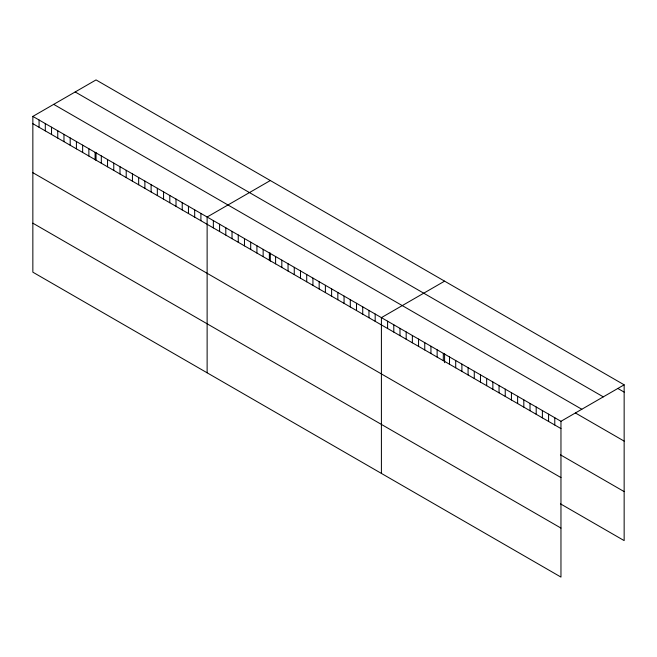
<?xml version="1.0" encoding="UTF-8"?>
<svg xmlns="http://www.w3.org/2000/svg" width="657" height="657" viewBox="0 0 657 657"><rect width="100%" height="100%" fill="white"/><g stroke="black" fill="none" stroke-linecap="round" stroke-linejoin="round"><path stroke-width="0.99" d="M32.85 116.396L560.963 421.301L560.963 577.084L32.85 272.179L32.85 116.396L96.037 79.916L624.15 384.821L624.15 540.604L560.462 503.837M270.314 180.535L207.127 217.015L207.127 372.798M444.592 281.155L381.405 317.635L381.405 473.418M560.963 421.301L624.15 384.821M617.958 388.533L624.15 392.106M75.185 91.955L603.298 396.861M53.702 104.356L581.815 409.262M575.499 413.023L624.15 441.11M32.85 123.688L560.963 428.586M560.462 454.833L624.15 491.6M32.85 172.684L560.963 477.59M32.85 223.175L560.963 528.08M554.771 417.729L554.771 425.013M548.579 414.156L548.579 421.441M542.386 410.576L542.386 417.868M536.194 407.003L536.194 414.288M530.01 403.431L530.01 410.715M523.818 399.85L523.818 407.143M517.626 396.278L517.626 403.562M511.433 392.705L511.433 399.99M505.241 389.133L505.241 396.417M499.049 385.552L499.049 392.845M492.857 381.98L492.857 389.264M486.665 378.407L486.665 385.692M480.472 374.827L480.472 382.119M474.28 371.254L474.28 378.539M468.088 367.682L468.088 374.966M461.896 364.109L461.896 371.394M455.703 360.529L455.703 367.821M449.511 356.956L449.511 364.241M444.592 353.671L444.592 362.689M443.319 353.384L443.319 360.668M437.135 349.811L437.135 357.096M430.943 346.231L430.943 353.523M424.751 342.658L424.751 349.943M418.558 339.086L418.558 346.37M412.366 335.505L412.366 342.798M406.174 331.933L406.174 339.217M399.982 328.36L399.982 335.645M393.789 324.788L393.789 332.072M387.597 321.207L387.597 328.5M375.18 314.038L375.18 321.33M368.955 310.449L368.955 317.733M362.73 306.852L362.73 314.145M356.513 303.263L356.513 310.547M350.288 299.666L350.288 306.95M344.063 296.077L344.063 303.362M337.838 292.48L337.838 299.764M331.613 288.883L331.613 296.176M325.387 285.294L325.387 292.579M319.162 281.697L319.162 288.99M312.937 278.108L312.937 285.393M306.712 274.511L306.712 281.796M300.487 270.922L300.487 278.207M294.27 267.325L294.27 274.61M288.045 263.728L288.045 271.021M281.82 260.139L281.82 267.424M275.595 256.542L275.595 263.835M270.314 253.052L270.314 261.166M269.37 252.953L269.37 260.238M263.145 249.356L263.145 256.649M256.92 245.767L256.92 253.052M250.695 242.17L250.695 249.455M244.47 238.581L244.47 245.866M238.253 234.984L238.253 242.269M232.028 231.387L232.028 238.68M225.803 227.798L225.803 235.083M219.578 224.201L219.578 231.494M213.353 220.612L213.353 227.897M200.902 213.426L200.902 220.711M194.677 209.829L194.677 217.114M188.452 206.232L188.452 213.525M182.227 202.643L182.227 209.928M176.01 199.046L176.01 206.339M169.785 195.458L169.785 202.742M163.56 191.86L163.56 199.145M157.335 188.272L157.335 195.556M151.11 184.674L151.11 191.959M144.885 181.077L144.885 188.37M138.66 177.489L138.66 184.773M132.435 173.891L132.435 181.184M126.21 170.303L126.21 177.587M119.993 166.706L119.993 173.99M113.768 163.117L113.768 170.401M107.543 159.52L107.543 166.804M101.318 155.923L101.318 163.215M96.037 152.432L96.037 160.546M95.093 152.334L95.093 159.618M88.867 148.737L88.867 156.029M82.642 145.148L82.642 152.432M76.417 141.551L76.417 148.843M70.192 137.962L70.192 145.246M63.967 134.365L63.967 141.649M57.75 130.776L57.75 138.06M51.525 127.179L51.525 134.463M45.3 123.582L45.3 130.874M39.075 119.993L39.075 127.277"/></g></svg>
